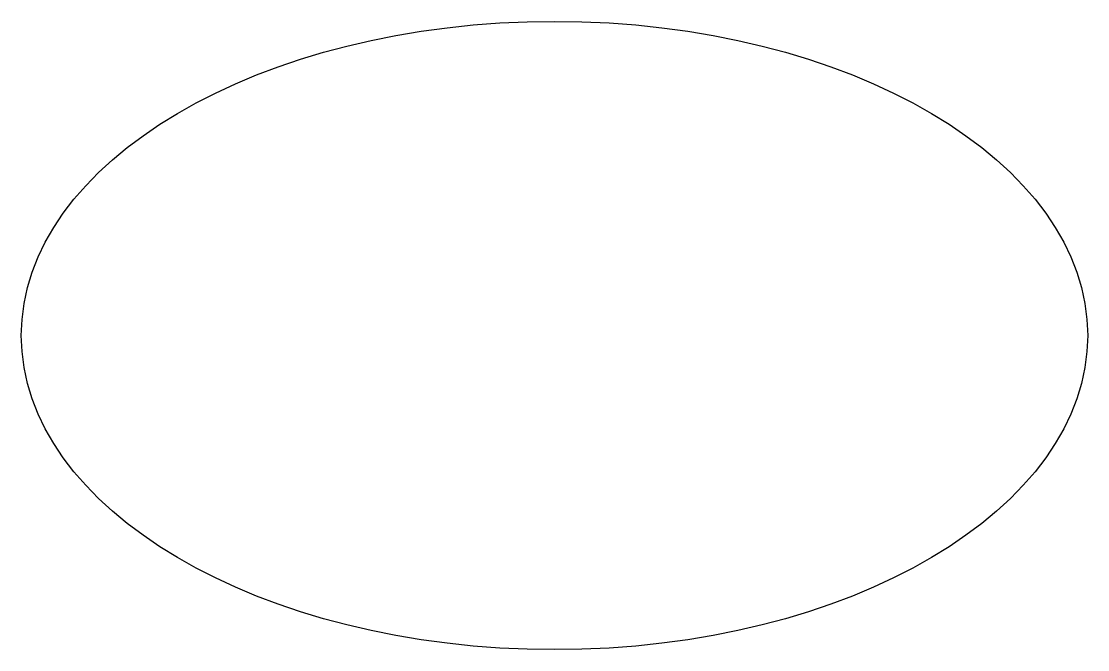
# Model space of a CAD drawing. Extents: x -0.158 to 0.158, y -0.093 to 0.093.
import ezdxf

# ---------------------------------------------------------------- set-up
doc = ezdxf.new("R2010")
doc.units = 0
doc.header["$MEASUREMENT"] = 0
doc.layers.get('0').update_dxf_attribs({"linetype": 'CONTINUOUS'})

# ---------------------------------------------------------------- blocks, each defined once
blk = doc.blocks.new('AN005')
blk.add_circle((0, 0), 0.125)

msp = doc.modelspace()

# ---------------------------------------------------------------- block references
at = {"xscale": 1.2648, "yscale": 0.7446, "zscale": 1.2648}
msp.add_blockref('AN005', (0, 0), dxfattribs=at)

doc.saveas('drawing.dxf')
